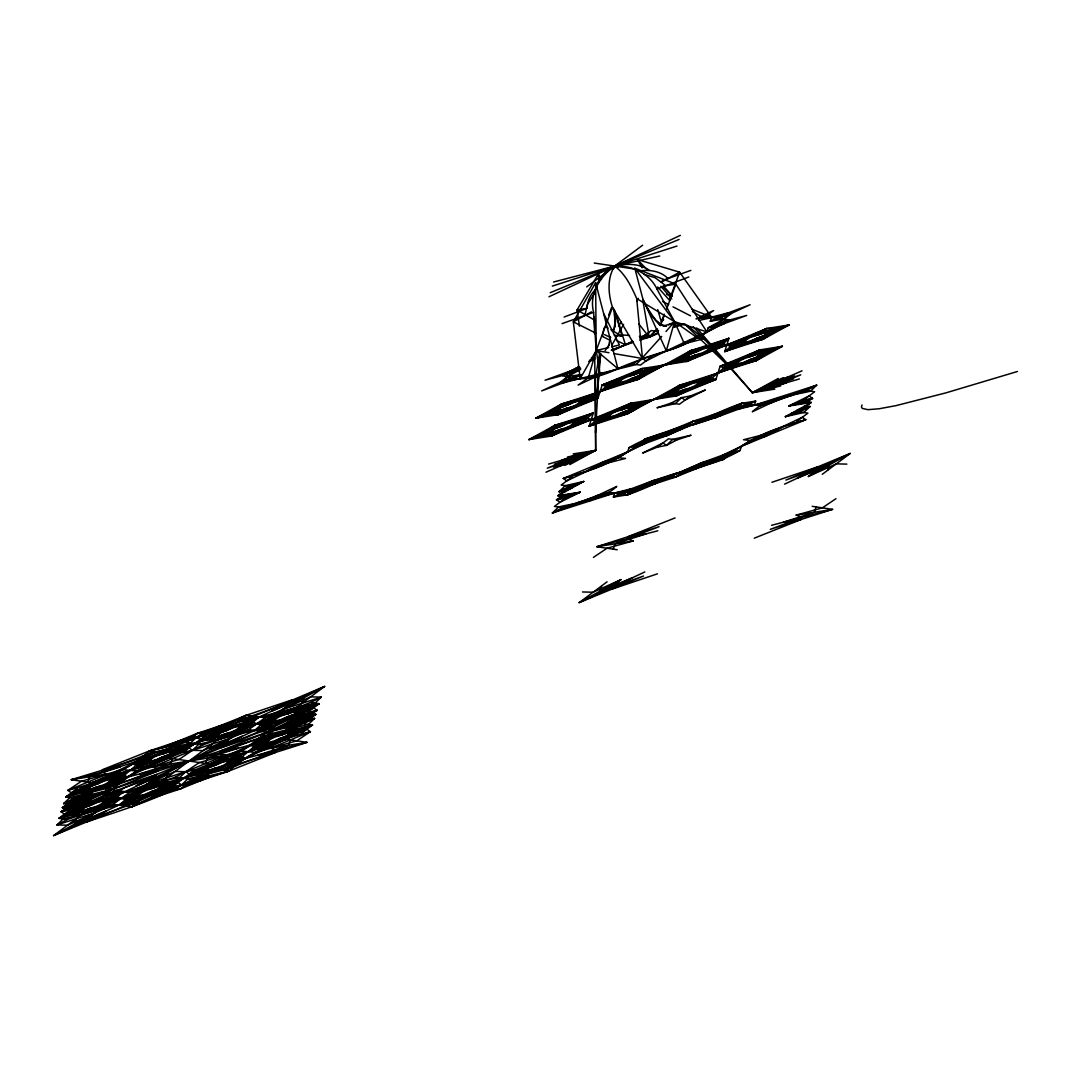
<?xml version="1.0" encoding="UTF-8"?>
<svg xmlns="http://www.w3.org/2000/svg" width="1071" height="1071" viewBox="0 0 1071 1071"><rect width="100%" height="100%" fill="white"/><g stroke="black" fill="none" stroke-linecap="round" stroke-linejoin="round"><path stroke-width="1.5" d="M595.503 432.831L599.787 355.773M587.149 308.314C587.229 300.549 591.098 293.186 596.949 288.193M599.907 354.247L596.667 398.827L600.791 353.524M584.886 315.476L587.403 304.432L593.936 294.056M594.967 380.325L599.747 352.587M602.558 336.254L603.964 328.101M608.582 346.134L610.497 336.977M675.158 322.143L673.846 326.976L684.931 324.085M553.613 282.008L614.647 266.077C631.609 265.113 649.441 273.252 656.978 289.036L674.529 321.675L666.309 350.86L646.014 360.94L642.493 358.504L612.478 307.431C608.261 294.083 606.882 278.433 614.647 266.077L659.749 255.996M612.478 307.431L596.199 350.498L588.3 377.782L578.086 385.132L600.202 374.676L596.199 350.498L593.615 312.357C588.769 294.137 600.162 276.251 614.647 266.077C626.214 263.479 639.467 263.212 649.521 270.401M862.035 404.958L861.459 406.953L862.249 408.399L867.965 409.671L879.157 408.761L895.838 405.668L945.666 392.937L1017.45 371.49M76.188 818.766L74.501 824.108L106.698 810.787L85.76 822.314C121.786 809.89 159.124 799.448 191.829 779.514C229.73 765.511 268.687 755.216 307.016 742.337L286.586 739.311L279.625 740.409L216.503 762.954L150.81 793.651L119.242 804.923L63.095 818.954L56.924 824.951L67.54 825.206L111.116 805.673L131.546 790.987L175.122 771.455L185.738 771.709L194.842 769.969L241.832 751.066L274.712 726.553L254.804 730.328L198.657 744.345L192.485 750.343L178.897 759.513L137.824 771.133L122.509 769.607L81.423 781.228L67.834 790.385L71.342 792.821L150.248 755.256L154.693 751.949L149.538 750.878L102.374 769.701L120.595 766.809L89.428 776.823L87.742 782.165M74.448 814.616L82.815 810.707L83.605 808.177L98.813 801.898L107.421 800.532L117.382 796.864L103.111 801.215L102.374 799.234L91.209 805.031L75.84 810.212L83.217 809.435L74.448 814.616L90.165 808.337L100.125 806.356L102.468 803.25L117.382 796.864M302.049 703.286L303.736 697.944L271.525 711.251L292.477 699.724L246.357 715.241L204.173 732.082L196.649 737.143L190.477 743.14L150.73 753.007L101.732 771.736L109.697 775.591L150.623 765.149L152.684 766.796L192.485 750.343L202.74 744.961L238.887 732.229L254.804 730.328L275.113 720.837L260.842 725.187L275.756 718.802L278.099 715.682L288.059 713.714L303.776 707.436L295.02 712.603L302.383 711.84L287.015 717.008L275.849 722.805L275.113 720.837L115.414 796.128L67.955 808.725L62.386 807.668L92.802 797.775L84.904 804.093L84.248 806.142L59.012 818.351L67.178 819.556L113.017 804.308L131.88 806.798L181.575 784.909L200.384 777.921L228.699 771.174L275.849 752.351L257.642 755.242L288.795 745.229L290.482 739.887M205.645 763.476L207.332 758.134L238.498 748.134L220.278 751.012L309.626 715.361L317.136 710.301L313.629 707.864L270.468 728.521L253.519 734.398L124.705 787.64C103.887 800.278 77.634 802.085 59.012 818.351L89.522 810.372L153.14 786.275L161.145 781.87L217.092 740.181L248.579 729.699L267.442 732.203L314.553 718.467C294.579 728.293 273.065 735.67 251.444 740.998L126.793 781.04L115.052 783.664L73.926 798.203L65.746 796.985L77.661 793.169L88.264 793.424L93.739 794.816L62.386 807.668L70.177 801.684L88.264 793.424L88.92 791.375L96.912 786.971L106.872 785.003L109.215 781.897L124.129 775.498L109.858 779.849L109.122 777.881L97.956 783.677L82.587 788.845L89.951 788.082L81.195 793.25L96.912 786.971L96.27 789.019L62.386 807.668C102.749 803.304 139.404 783.945 179.567 777.693L185.738 771.709L199.326 762.539L240.413 750.918L255.728 752.444L296.801 740.824L310.389 731.667L306.882 729.231L227.976 766.796L223.531 770.103L228.699 771.174C251.565 750.49 281.084 739.365 310.389 731.667L270.588 748.12L268.526 746.46L227.601 756.902L219.635 753.06L268.634 734.318L308.394 724.451L314.553 718.467L308.689 718.32L221.322 747.719L242.26 736.192L210.063 749.499L211.75 744.158M81.195 793.25L89.562 789.34L90.352 786.824L105.56 780.531L114.155 779.166L124.129 775.498M131.88 806.798L139.15 801.162L136.298 801.429L131.88 806.798L162.805 791.75L181.575 784.909L187.746 778.912L227.494 769.045L276.505 750.316L270.588 748.12L307.016 742.337L245.982 758.281L214.173 770.33L180.289 788.992L149.86 798.886L157.772 792.553L158.414 790.518L151.453 791.616L140.288 797.413L139.551 795.445L125.28 799.796L140.194 793.397L142.537 790.291L152.497 788.323L168.214 782.044L159.459 787.212L166.822 786.449L151.453 791.616L150.81 793.651L180.289 788.992L211.643 776.14C193.637 770.357 176.072 781.361 159.459 787.212L207.854 769.393L199.099 774.574L214.816 768.295L224.776 766.314L227.119 763.208L242.033 756.822L227.762 761.173L227.025 759.192L215.86 764.989L200.491 770.169L207.854 769.393L195.565 774.48L195.953 773.222L209.541 764.051L268.152 736.58L272.596 733.26L267.442 732.203L271.86 726.821L271.472 726.071L254.804 730.328C272.931 712.483 299.706 709.069 321.3 697.101L310.684 696.846L267.107 716.379L246.678 731.065L203.102 750.597L192.485 750.343L183.382 752.083L136.392 770.986L103.512 795.499L139.337 789.822L175.483 777.091L185.738 771.709L225.553 755.256L152.684 766.796L158.602 768.991L109.59 787.721L69.843 797.587L63.671 803.585L69.535 803.732L156.915 774.333L135.963 785.86L168.174 772.552L166.487 777.894M125.28 799.796L135.254 796.128L143.849 794.762L159.057 788.47L159.847 785.953L168.214 782.044M136.191 765.23L146.165 761.561L154.76 760.196L169.968 753.917L170.771 751.387L179.125 747.478L170.369 752.645L177.746 751.882L162.364 757.05L151.198 762.847L150.462 760.879L136.191 765.23L151.105 758.844L153.448 755.724L163.408 753.756L179.125 747.478M311.045 702.482L319.225 703.701L307.323 707.529L296.707 707.275L265.22 717.744L246.357 715.241C190.638 743.903 130.863 761.468 71.208 779.701L107.649 773.931L67.834 790.385C97.14 782.687 126.659 771.562 149.538 750.878C210.719 737.317 267.081 710.301 324.674 686.417L282.784 709.471L291.834 701.773L243.318 718.922L220.465 729.498L219.823 731.533L226.771 730.435L227.413 728.387L197.948 733.059L190.143 739.044L172.056 747.317L171.414 749.352L163.408 753.756L164.05 751.708L197.948 733.059L228.364 723.166C212.004 738.039 191.254 746.273 170.369 752.645L218.779 734.84L211.402 735.603L226.771 730.435L237.936 724.639L238.672 726.607L252.957 722.256L238.03 728.641L235.687 731.761L225.727 733.729L210.01 740.007L218.779 734.84L206.877 738.655L206.475 739.914L217.092 740.181L249.931 724.826L258.981 717.115L324.674 686.417L296.707 707.275L288.701 711.666L225.084 735.777C172.404 745.938 123.754 768.951 71.208 779.701L91.637 782.74L98.599 781.643L169.325 755.952L227.413 728.387L258.981 717.115L315.128 703.098L321.3 697.101L282.784 709.471L279.009 713.273L234.777 734.171L221.965 745.67C254.416 735.938 284.096 717.931 317.136 710.301L267.442 732.203L269.182 735.308C243.76 751.025 216.168 761.481 189.246 774.132L185.738 771.709L147.222 784.079L143.447 787.881L99.215 808.779L86.403 820.279L134.906 803.13L178.067 782.473L181.575 784.909L187.438 785.043L228.699 771.174L226.945 768.068L264.724 747.438L286.586 739.311L300.175 730.141L312.478 725.067L304.298 723.849M172.578 758.576L170.891 763.904L139.739 773.918L157.946 771.04L68.598 806.677L61.087 811.751L64.608 814.174L107.756 793.531L156.259 776.381L147.222 784.079L231.001 737.973L192.485 750.343L188.978 747.906L110.072 785.471L105.627 788.778L129.645 792.353L161.145 781.87L171.748 782.125L171.36 783.396L157.772 792.553L130.916 802.527L117.957 809.007L53.55 835.634L81.53 814.777L89.522 810.372L90.165 808.337L82.172 812.742L81.53 814.777L70.914 814.522L59.012 818.351L83.217 809.435L70.914 814.522L71.302 813.264L84.904 804.093M308.033 712.041L319.225 703.701L296.065 709.31L288.701 711.666L288.059 713.714L296.065 709.31L296.707 707.275L274.899 715.214L258.981 717.115L250.975 721.519L203.517 734.117L197.948 733.059L166.581 745.911L172.056 747.317L182.672 747.571L182.271 748.83L168.683 757.987L146.821 766.113L109.041 786.743L110.782 789.849L106.364 795.231L106.752 795.981L123.419 791.723L114.369 799.435L81.53 814.777L103.325 806.838L119.242 804.923L127.248 800.519L174.707 787.935L180.289 788.992L188.081 783.008L206.181 774.735L206.823 772.7L214.816 768.295L214.173 770.33L160.489 783.918L153.14 786.275L152.497 788.323L160.489 783.918L161.145 781.87L128.292 797.226L119.242 804.923L53.55 835.634L95.439 812.581L56.924 824.951L67.178 819.556M199.099 774.574L207.466 770.665L208.256 768.135L223.464 761.856L232.059 760.49L242.033 756.822M210.01 740.007L218.377 736.098L219.167 733.568L234.375 727.289L242.983 725.924L252.957 722.256M254.095 746.554L264.068 742.872L272.663 741.52L287.871 735.228L288.675 732.711L297.028 728.802L288.273 733.97L295.65 733.207L280.267 738.374L269.102 744.171L268.366 742.203L254.095 746.554L269.008 740.155L271.351 737.049L281.312 735.067L297.028 728.802M254.804 730.328L286.372 719.056L315.851 714.384L308.046 720.355L289.96 728.628L289.317 730.663L281.312 735.067L281.954 733.033L315.851 714.384L310.269 713.326L262.81 725.924L250.975 721.519L238.672 726.607L258.981 717.115L239.074 720.89L246.357 715.241L241.926 720.622L242.314 721.372L258.981 717.115M293.334 717.945L293.976 715.91L319.225 703.701L295.02 712.603L307.323 707.529L306.922 708.788L285.421 724.277L315.851 714.384L284.484 727.222L289.96 728.628L300.576 728.882L312.478 725.067L301.286 733.407M260.842 725.187L270.816 721.519L279.411 720.154L294.619 713.875L295.409 711.345L303.776 707.436M595.717 287.751C599.024 277.389 608.489 265.528 620.163 265.983M544.363 435.857L552.73 431.948L553.52 429.431L568.728 423.139L577.323 421.787L587.296 418.118L573.025 422.469L572.289 420.488L561.124 426.285L545.755 431.466L553.118 430.689L544.363 435.857L560.079 429.591L570.04 427.61L572.383 424.504L587.296 418.118M551.11 414.504L559.464 410.595L560.267 408.064L575.475 401.786L584.07 400.42L594.044 396.752L579.772 401.103L579.036 399.135L567.871 404.932L552.489 410.099L559.865 409.323L551.11 414.504L566.827 408.225L576.787 406.244L579.13 403.138L594.044 396.752M580 367.38L567.55 376.657L563.118 382.026L563.507 382.775L580.174 378.532L581.459 374.448M595.181 421.037L605.155 417.369L613.763 416.003L628.972 409.724L629.761 407.208L638.129 403.298L629.36 408.466L636.736 407.69L621.367 412.87L610.202 418.667L609.466 416.686L595.181 421.037L610.109 414.651L612.451 411.545L622.412 409.564L638.129 403.298M606.106 386.484L616.079 382.816L624.674 381.45L639.882 375.158L640.672 372.641L649.039 368.732L640.284 373.899L647.647 373.136L632.278 378.304L621.113 384.101L620.377 382.133L606.106 386.484L621.019 380.085L623.362 376.979L633.322 374.997L649.039 368.732M601.755 585.783L600.068 591.125L632.278 577.818L611.327 589.345L657.447 573.828M613.322 549.182L615.008 543.84L646.161 533.827L627.954 536.718L675.105 517.895M669.014 395.815L677.381 391.906L678.171 389.389L693.379 383.097L701.974 381.745L711.947 378.076L697.676 382.427L696.94 380.446L685.775 386.243L670.406 391.424L677.769 390.647L669.014 395.815L684.73 389.549L694.691 387.568L697.034 384.462L711.947 378.076M704.29 348.544L707.851 345.879L696.686 351.676L681.317 356.857L688.693 356.081L679.924 361.248L688.292 357.353L689.081 354.822L704.29 348.544L712.884 347.178L722.858 343.51L708.587 347.861L707.851 345.879L697.328 349.641L639.24 377.206L568.514 402.883L535.661 418.239L558.178 414.664L597.993 398.211L602.156 385.011L641.971 368.558L687.006 361.422L766.608 328.516L789.126 324.955L763.248 339.199L724.719 351.569L728.896 338.369L710.408 344.313M578.983 366.777L562.395 375.586C581.392 382.293 600.322 376.992 617.9 368.678C646.83 355.05 680.42 350.619 706.914 331.89L708.199 327.806L724.197 318.997L731.466 313.361L698.894 320.43M642.158 267.804L637.526 259.584L679.616 272.168L711.572 317.123L710.274 321.206L724.197 318.997L729.351 320.068L706.914 331.89L666.309 350.86L642.493 358.504L632.238 363.899L592.049 377.447L580.174 378.532L560.267 382.293L567.55 376.657L580.643 369.455M724.009 367.795L733.983 364.127L742.578 362.761L757.786 356.482L758.576 353.966L766.943 350.056L758.188 355.224L765.551 354.447L750.182 359.628L739.017 365.425L738.28 363.444L724.009 367.795L738.923 361.409L741.266 358.303L751.226 356.322L766.943 350.056M730.757 346.442L740.73 342.774L749.325 341.408L764.533 335.116L765.323 332.599L773.69 328.69L764.922 333.857L772.298 333.094L756.929 338.262L745.764 344.059L745.028 342.091L730.757 346.442L745.67 340.043L748.013 336.937L757.973 334.955L773.69 328.69M816.062 506.904L814.375 512.246L783.209 522.26L801.429 519.381L754.265 538.191M827.615 470.303L829.302 464.961L797.105 478.282L818.043 466.755L771.923 482.271M657.714 309.559L661.329 321.943L664.194 314.164M669.897 298.608L679.616 272.168L661.343 282.222M660.901 324.379L664.355 315.088M666.644 308.89L675.841 284.11L634.795 268.232L643.002 299.465L666.309 350.86C687.743 345.705 704.838 331.622 724.906 323.375L725.937 322.103L724.197 318.997L705.334 316.507L696.993 318.756M614.312 328.489L613.362 331.006L615.423 321.34L614.62 314.231L614.794 327.231L615.423 321.34L613.482 308.274M608.663 315.115L611.581 307.564M613.281 269.062L614.647 266.077L617.686 267.281M613.268 268.995L614.647 266.077L617.619 267.509M612.692 268.727L613.228 267.696M612.143 344.634L623.603 324.393M636.683 301.259L638.316 298.367M595.637 282.65L596.199 350.498L617.9 368.678L595.637 282.65L573.32 321.849L580.174 378.532L636.321 364.501L661.717 336.414M580.174 378.532L596.199 350.498L608.596 347.566M601.447 279.477L598.368 274.002L577.082 309.907L579.438 326.227M612.21 331.033L613.937 328.502M618.516 326.012L621.274 321.983M605.102 350.592L609.345 344.514M679.924 361.248L695.641 354.983L705.602 353.002L707.944 349.896L722.858 343.51M73.604 807.186L82.668 801.068M209.166 732.577L218.23 726.473M169.057 789.474L159.994 795.579M304.619 714.866L295.556 720.984M569.036 495.244L570.254 493.758L561.525 496.435M704.598 420.635L713.647 414.531M664.489 477.532L655.425 483.65M800.05 402.937L798.819 404.41L807.547 401.745M665.988 331.501L674.529 321.675L706.914 331.89L724.197 318.997L728.615 313.629L728.226 312.879L711.572 317.123L699.684 318.207M657.219 328.65L649.24 337.151L639.722 340.203M590.871 500.639L594.646 496.837L616.762 486.395C600.764 501.228 578.594 502.125 558.513 507.011L552.341 513.009L614.674 492.995L631.328 488.737L631.716 489.487L627.298 494.869L613.388 497.064L614.674 492.995L634.581 489.219L627.298 494.869L608.435 492.365L562.61 507.627L552.341 513.009L598.756 494.896L614.674 492.995L576.948 502.848M778.215 397.542L774.44 401.33L752.324 411.786C768.309 396.939 790.478 396.056 810.56 391.156L816.731 385.158L754.399 405.186L737.745 409.43L737.357 408.68L741.775 403.312L755.698 401.103L754.399 405.186L734.505 408.948L741.775 403.312L760.638 405.802L806.476 390.554L816.731 385.158L770.33 403.272L754.399 405.186L792.125 395.333M564.966 491.79L559.089 491.656L565.26 485.658L583.695 481.481L557.804 495.726L563.386 496.783L580.321 492.165L560.026 502.245L556.518 499.809L564.029 494.748M804.12 406.378L809.984 406.525L803.812 412.522L785.378 416.686L811.269 402.442L805.687 401.384L788.751 406.016L809.047 395.935L812.554 398.358L805.044 403.432M613.884 266.813L614.647 266.077C625.451 273.989 631.395 286.6 636.683 298.528L642.493 358.504L613.763 353.537M661.329 321.943L663.659 319.747M582.504 591.968L593.12 592.223L621.019 579.598L611.969 587.296L643.537 576.024L579.13 602.652L607.096 581.807M846.88 464.118L836.264 463.863L808.364 476.501L817.401 468.79L785.846 480.062L850.254 453.435L822.274 474.292M715.883 417.556L723.795 411.237L693.365 421.131L662.012 433.969L667.474 435.375L741.775 403.312C708.185 427.771 663.886 426.66 628.958 447.745L627.673 451.828C608.636 465.068 585.395 472.298 563.266 478.442L566.773 480.879L645.679 443.314L650.11 440.007L644.956 438.936C621.916 459.754 592.571 470.075 563.266 478.442L627.673 451.828L646.697 442.042L644.956 438.936L686.216 425.067L692.08 425.2L710.849 418.359L741.775 403.312C708.895 414.276 679.951 434.357 644.956 438.936L667.474 435.375L685.574 427.101L693.365 421.131L715.883 417.556L742.739 407.582L755.698 401.103L738.749 406.993L715.883 417.556L698.948 422.175L693.365 421.131L667.474 435.375L640.699 445.134L628.958 447.745L646.148 441.065L667.474 435.375M653.19 480.611L645.278 486.944L675.707 477.05L707.074 464.198L701.599 462.806L627.298 494.869C660.887 470.41 705.187 471.521 740.115 450.422L741.413 446.353C760.45 433.099 783.677 425.883 805.82 419.725L802.299 417.288L723.407 454.854L718.962 458.16L724.116 459.231C747.156 438.414 776.515 428.105 805.82 419.725L741.413 446.353L722.376 456.126L724.116 459.231L682.87 473.114L676.992 472.967L658.223 479.821L627.298 494.869C660.178 483.891 689.135 463.81 724.116 459.231L701.599 462.806L683.512 471.066L675.707 477.05L653.19 480.611L626.348 490.598L613.388 497.064L630.324 491.187L653.19 480.611L670.125 475.993L675.707 477.05L701.599 462.806L728.374 453.046L740.115 450.422L722.925 457.103L701.599 462.806M596.012 374.395L592.049 377.447L602.063 372.815M103.405 809.06L107.368 806.008L97.367 810.64M139.257 787.587L135.294 790.639L145.308 786.007M238.98 734.465L242.93 731.413L232.929 736.045M274.819 712.978L270.856 716.03L280.87 711.398M598.836 497.131L602.799 494.079L592.785 498.711M770.236 401.049L766.287 404.102L776.288 399.47M586.68 286.921L642.627 245.219M575.475 401.786L579.036 399.135M651.61 356.763L640.418 365.104L632.238 363.899M76.938 788.644L65.746 796.985L96.27 789.019L128.078 776.97L250.145 745.081L262.047 741.266L289.96 728.628M568.728 423.139L572.289 420.488M621.113 384.101L624.674 381.45M105.56 780.531L109.122 777.881M610.202 418.667L613.763 416.003M98.813 801.898L102.374 799.234M151.198 762.847L154.76 760.196M183.382 752.083L205.766 735.402M693.379 383.097L696.94 380.446M745.764 344.059L749.325 341.408M140.288 797.413L143.849 794.762M234.375 727.289L237.936 724.639M572.369 476.715L561.177 485.056L569.357 486.261L583.695 481.481L565.608 489.755L557.804 495.726L580.321 492.165L565.622 498.069L556.518 499.809L575.288 492.955M690.661 395.895L679.469 404.236L671.289 403.017L656.951 407.797L675.373 403.62L681.544 397.636L690.661 395.895L705.361 389.978L685.065 400.059L681.544 397.636L671.289 403.017M157.772 792.553L172.471 786.65L194.842 769.969M739.017 365.425L742.578 362.761M565.622 498.069L554.43 506.409L562.61 507.627M223.464 761.856L227.025 759.192M275.849 722.805L279.411 720.154M657.366 447.129L668.558 438.789L676.725 440.007L691.076 435.228L672.642 439.405L666.47 445.389L657.366 447.129L642.667 453.046L662.962 442.966L666.47 445.389L676.725 440.007M269.102 744.171L272.663 741.52M791.174 413.5L809.984 406.525L799.729 411.907L785.378 416.686L803.478 408.426L811.269 402.442L788.751 406.016L803.451 400.099L814.643 391.758L806.476 390.554M796.704 421.465L807.895 413.125L799.729 411.907M589.586 360.351L593.147 357.794M593.414 557.402L607.003 548.245L633.215 540.949L627.298 538.753L659.107 526.704L596.788 546.732L617.217 549.758M835.969 498.684L822.381 507.841L796.155 515.138L802.072 517.333L770.263 529.382L832.595 509.368L812.166 506.329M589.104 361.208L594.793 357.794M246.357 715.241L215.432 730.288L196.649 737.143L190.785 736.995L149.538 750.878L151.279 753.984L113.499 774.614L91.637 782.74L78.049 791.897L65.746 796.985L98.599 781.643L97.956 783.677L90.995 784.775L91.637 782.74C113.071 779.688 131.211 769.688 150.462 760.879L109.858 779.849L122.161 774.761L128.078 776.97L116.177 780.786L88.264 793.424M567.563 461.561L559.718 466.18L575.06 460.369M780.451 381.463L788.296 376.845L772.954 382.655M668.732 324.915L674.529 321.675L697.167 337.726L704.825 338.49L684.356 343.711L674.529 321.675L634.795 268.232M591.473 311.848L573.32 321.849L595.637 333.041M559.464 410.595L574.176 405.869L584.07 400.42M616.079 382.816L625.959 377.367L640.672 372.641M552.73 431.948L567.443 427.222L577.323 421.787M688.292 357.353L703.004 352.613L710.06 348.731M605.155 417.369L615.049 411.933L629.761 407.208M740.73 342.774L750.61 337.325L765.323 332.599M677.381 391.906L692.094 387.18L701.974 381.745M733.983 364.127L743.863 358.691L758.576 353.966M587.069 470.798L603.067 461.989L617.927 457.665L625.584 458.428L605.128 463.649L603.067 461.989M89.562 789.34L104.275 784.615L114.155 779.166M146.165 761.561L156.058 756.113L170.771 751.387M766.006 436.178L763.958 434.531L743.488 439.753L751.146 440.516L766.006 436.178L782.004 427.369M82.815 810.707L97.528 805.981L107.421 800.532M218.377 736.098L233.09 731.373L242.983 725.924M135.254 796.128L145.134 790.679L159.847 785.953M270.816 721.519L280.696 716.071L295.409 711.345M207.466 770.665L222.179 765.926L232.059 760.49M264.068 742.872L273.962 737.437L288.675 732.711M621.019 579.598L579.13 602.652L644.822 571.954M808.364 476.501L850.254 453.435L784.561 484.146M658.036 332.532L649.24 337.151L640.137 338.891L651.329 330.551L657.862 331.515M577.912 484.668L559.089 491.656L569.357 486.261M70.191 810.011L61.087 811.751L79.856 804.897L110.782 789.849L63.671 803.585L73.926 798.203M580.027 375.171L568.5 380.928L541.658 390.902L564.524 380.339L579.92 374.984M632.68 341.194L612.652 350.766M639.936 337.593L645.733 334.714L649.24 337.151L658.464 333.335M220.465 729.498L200.17 739.579L196.649 737.143L177.84 744.131L149.538 750.878M564.752 465.39L595.677 450.342L595.476 373.672M783.262 377.635L752.337 392.682L693.285 326.789M578.835 366.603L565.796 373.551L567.55 376.657L579.92 374.689M695.963 318.89L713.647 310.523L703.433 317.873L692.402 311.527M572.851 377.434L563.118 382.026L574.873 377.742M718.895 318.207L728.615 313.629L716.874 317.913M747.076 404.102L737.357 408.68L749.098 404.396M621.997 494.079L631.716 489.487L619.975 493.771M251.658 716.03L241.926 720.622L253.68 716.338M116.083 790.639L106.364 795.231L118.118 790.933M262.141 731.413L271.86 726.821L260.119 731.105M126.579 806.021L136.298 801.429L135.91 800.68L119.242 804.923L139.551 795.445L127.248 800.519L115.414 796.128L103.111 801.215L123.419 791.723M548.954 296.774L680.353 235.366M589.09 361.77L594.78 359.12M172.056 747.317L139.203 762.659L121.117 778.068L116.177 780.786L109.215 781.897L121.117 778.068L128.078 776.97M206.181 774.735L239.02 759.393L257.107 743.984L262.047 741.266L269.008 740.155L257.107 743.984L250.145 745.081L256.063 747.277L286.586 739.311L287.229 737.276L312.478 725.067L281.954 733.033L250.145 745.081M545.982 472.231L595.677 450.342L594.7 353.658M802.032 370.794L752.337 392.682L696.793 328.047M61.087 811.751L110.782 789.849L82.48 796.61L63.671 803.585M688.171 425.107L663.833 434.438M563.011 491.75L572.115 487.854L571.633 486.997M806.075 406.431L796.958 410.313L797.44 411.184M680.915 473.061L705.24 463.73M192.74 737.049L168.401 746.38M67.58 803.678L91.919 794.361M310.644 718.36L286.305 727.691M185.484 785.003L209.822 775.672M550.24 292.691L679.068 239.449M559.089 491.656L583.695 481.481M785.378 416.686L809.984 406.525M632.787 341.836L611.474 350.324M553.493 467.17L595.677 450.342L573.159 453.903L578.635 455.309L547.281 468.161L577.697 458.268L569.799 464.586L595.677 450.342L567.376 457.089M794.521 375.854L752.337 392.682L774.855 389.121L769.38 387.715L800.747 374.863L770.317 384.757L778.229 378.438L752.337 392.682L780.639 385.935M579.25 369.522L566.358 374.529L545.032 380.218L571.807 370.459L580.616 368.504M564.136 317.029L586.854 308.421M656.978 289.036L688.787 276.987M721.158 413.339L697.087 421.827M647.915 484.828L671.986 476.341M225.74 725.281L201.669 733.769M288.059 722.162L312.13 713.674M90.165 799.876L66.094 808.364M152.497 796.77L176.568 788.283M611.38 350.016L633.376 342.238M577.577 369.174L565.796 373.551L574.806 371.249M714.17 326.481L725.937 322.103L716.941 324.406M634.929 446.42L646.697 442.042L637.7 444.345M734.144 451.761L722.376 456.126L731.373 453.823M139.498 758.348L151.279 753.984L142.282 756.287M120.822 782.379L109.041 786.743L118.051 784.441M257.415 739.673L269.182 735.308L260.186 737.611M314.553 718.467L295.743 725.442L267.442 732.203L298.367 717.155L317.136 710.301M238.726 763.69L226.945 768.068L235.955 765.765M681.638 324.138L673.846 326.976L682.963 323.884M793.785 405.213L812.554 398.358L803.451 400.099M124.544 805.713L136.298 801.429L119.242 804.923M662.226 280.615L690.875 270.387M562.061 323.629L593.615 312.357M710.863 344.808L728.896 338.369C717.704 350.418 701.13 354.099 687.006 361.422C670.54 359.642 655.345 368.437 640.284 373.899L688.693 356.081L676.39 361.168L676.778 359.91L690.367 350.739L707.315 345.304M576.814 454.84L561.592 460.276L568.179 459.593M771.2 388.184L786.435 382.749L779.835 383.431M793.584 378.813L752.337 392.682L799.448 378.947M554.43 464.212L595.677 450.342L548.566 464.078M552.328 286.091L676.979 246.049M788.751 406.016L812.554 398.358M556.518 499.809L580.321 492.165M132.242 763.77L144.143 759.941L151.105 758.844L139.203 762.659L132.242 763.77L138.159 765.966L168.683 757.987L209.541 764.051L216.503 762.954L215.86 764.989L208.899 766.1L209.541 764.051C230.975 761.012 249.128 750.999 268.366 742.203L227.762 761.173L240.065 756.086L245.982 758.281L234.08 762.11L227.119 763.208L239.02 759.393L245.982 758.281M228.699 771.174L181.575 784.909L172.471 786.65M670.54 323.897L663.592 325.892L660.62 324.861M683.352 342.894L692.683 340.404L689.858 339.855M604.111 462.833L613.442 460.356L610.631 459.794M764.962 435.335L755.631 437.825L758.455 438.387M108.693 774.775L118.011 772.285L115.199 771.736M151.64 765.952L142.309 768.443L145.121 769.005M226.597 756.086L235.915 753.609L233.103 753.047M269.544 747.277L260.213 749.754L263.024 750.316M681.317 356.857L689.081 354.822M764.533 335.116L772.298 333.094M639.882 375.158L647.647 373.136M552.489 410.099L560.267 408.064M757.786 356.482L765.551 354.447M670.406 391.424L678.171 389.389M545.755 431.466L553.52 429.431M628.972 409.724L636.736 407.69M657.822 530.788L596.788 546.732L633.215 540.949M771.562 525.312L832.595 509.368L796.155 515.138M211.402 735.603L219.167 733.568M294.619 713.875L302.383 711.84M169.968 753.917L177.746 751.882M82.587 788.845L90.352 786.824M287.871 735.228L295.65 733.207M200.491 770.169L208.256 768.135M75.84 810.212L83.605 808.177M159.057 788.47L166.822 786.449M611.688 346.83L619.44 344.996L603.83 313.87M658.491 330.457L655.412 331.153L649.24 337.151L639.4 336.334M663.699 286.037L675.841 284.11L706.914 331.89M586.198 308.461L577.082 309.907L595.396 320.644M639.775 270.869C649.669 269.437 660.78 271.137 668.036 278.54M672.468 429.685L679.054 429.002L679.536 429.859M696.619 468.482L690.019 469.178L689.537 468.308M294.94 722.952L301.54 722.256L302.022 723.112M177.036 741.627L183.636 740.945L184.118 741.801M201.187 780.424L194.601 781.107L194.119 780.25M83.284 799.1L76.697 799.796L76.215 798.939M621.341 334.848L629.547 335.518M591.513 357.62L594.579 357.928M666.738 294.498L671.597 295.168M594.218 263.038L635.09 269.102M748.013 336.937L750.61 337.325M703.004 352.613L705.602 353.002M741.266 358.303L743.863 358.691M623.362 376.979L625.959 377.367M692.094 387.18L694.691 387.568M574.176 405.869L576.787 406.244M612.451 411.545L615.049 411.933M567.443 427.222L570.04 427.61M278.099 715.682L280.696 716.071M233.09 731.373L235.687 731.761M271.351 737.049L273.962 737.437M186.394 742.524L202.74 744.961M153.448 755.724L156.058 756.113M222.179 765.926L224.776 766.314M175.483 777.091L191.829 779.514M104.275 784.615L106.872 785.003M142.537 790.291L145.134 790.679M97.528 805.981L100.125 806.356M614.285 335.156L622.171 336.361L614.459 310.041M596.199 350.498L608.971 352.707M643.952 274.31L655.157 277.737L665.774 285.703M660.633 324.7L666.564 326.133L663.592 325.892L655.706 320.336L652.266 316.32L660.606 325.651L655.706 320.336L646.897 307.243M692.013 309.251L711.572 317.123M604.633 334.674L610.577 337.566M616.521 340.458L625.437 344.795L615.745 313.388M601.581 336.04L610.51 340.511M662.802 301.607L668.625 304.592M672.99 306.841L690.474 315.811M605.262 326.441L608.087 328.087M610.898 329.748L622.171 336.361M636.683 298.528L674.529 321.675M686.913 325.089L704.986 339.842M684.757 324.205L728.655 366.269M637.526 259.584L646.71 269.276M663.913 287.443L671.945 295.917M663.19 285.917L672.36 296.024M657.621 287.001L669.884 300.67M660.847 286.225L671.745 298.903M638.932 324.125L649.24 337.151L643.002 301.259M643.002 299.465L651.918 317.244M598.368 274.002L598.823 282.222M594.325 316.989L594.499 333.657M78.049 791.897L77.661 793.169L89.951 788.082L78.049 791.897M91.852 802.996L91.209 805.031L84.248 806.142L91.852 802.996M162.364 757.05L161.721 759.098L168.683 757.987L169.325 755.952L162.364 757.05M217.734 738.133L217.092 740.181L225.084 735.777L225.727 733.729L217.734 738.133M280.267 738.374L279.625 740.409L287.229 737.276L280.267 738.374M287.015 717.008L286.372 719.056L293.976 715.91L287.015 717.008M300.576 728.882L300.175 730.141L288.273 733.97L300.576 728.882M541.216 434.518L540.828 435.777L528.913 439.592L554.805 425.348L593.334 412.978L589.157 426.178L627.673 413.808L679.456 385.306L756.501 360.566L782.392 346.308L759.875 349.882L720.06 366.336L715.897 379.536L676.082 395.989L631.047 403.124L551.431 436.031L528.913 439.592L554.162 427.396L593.334 412.978L584.284 420.675L551.431 436.031L540.828 435.777L553.118 430.689L528.913 439.592L559.437 431.626L630.404 405.159L676.725 393.954L715.897 379.536L709.979 377.34L705.682 378.023L679.456 385.306L665.867 394.476L641.261 404.637L629.36 408.466L677.769 390.647L665.867 394.476L665.466 395.735L676.082 395.989L708.935 380.633L727.022 365.224L731.962 362.507L759.875 349.882L770.477 350.137L782.392 346.308L749.539 361.663L678.813 387.354L628.329 411.759L589.157 426.178L598.207 418.48L603.147 415.749L631.047 403.124L641.663 403.379L641.261 404.637C627.097 418.935 605.343 416.15 589.157 426.178L609.466 416.686L597.163 421.773L585.328 417.382L581.031 418.065L554.805 425.348L541.216 434.518M547.964 413.152L547.562 414.41L535.661 418.239L561.552 403.995L638.597 379.241L690.367 350.739L720.89 342.774L728.896 338.369L708.587 347.861L720.89 342.774L732.725 347.165L737.022 346.495L763.248 339.199L776.836 330.042L789.126 324.955L758.616 332.92L687.649 359.387L633.965 372.962L602.156 385.011L608.074 387.207L612.371 386.537L638.597 379.241L652.185 370.084L652.574 368.812L641.971 368.558L609.118 383.913L591.031 399.322L586.091 402.04L558.178 414.664L547.562 414.41L559.865 409.323L535.661 418.239L558.821 412.63L597.993 398.211L592.076 396.016L587.778 396.698L561.552 403.995L547.964 413.152M552.087 433.996L551.431 436.031L559.437 431.626L560.079 429.591L552.087 433.996M554.805 425.348L554.162 427.396L561.124 426.285L561.766 424.25L554.805 425.348M558.821 412.63L558.178 414.664L566.184 410.273L566.827 408.225L558.821 412.63M561.552 403.995L560.909 406.029L567.871 404.932L568.514 402.883L561.552 403.995M621.367 412.87L620.725 414.905L627.673 413.808L628.329 411.759L621.367 412.87M623.054 407.529L622.412 409.564L630.404 405.159L631.047 403.124L623.054 407.529M632.278 378.304L631.636 380.339L638.597 379.241L639.24 377.206L632.278 378.304M633.965 372.962L633.322 374.997L641.315 370.606L641.971 368.558L633.965 372.962M676.725 393.954L676.082 395.989L684.088 391.584L684.73 389.549L676.725 393.954M679.456 385.306L678.813 387.354L685.775 386.243L686.417 384.208L679.456 385.306M687.649 359.387L687.006 361.422L694.999 357.018L695.641 354.983L687.649 359.387M690.367 350.739L689.724 352.787L696.686 351.676L697.328 349.641L690.367 350.739M750.182 359.628L749.539 361.663L756.501 360.566L770.089 351.395L782.392 346.308L759.219 351.917L720.06 366.336L725.977 368.531L730.275 367.848L756.501 360.566L757.143 358.517L750.182 359.628M751.869 354.287L751.226 356.322L759.219 351.917L759.875 349.882L751.869 354.287M756.929 338.262L756.287 340.297L724.719 351.569L733.769 343.871L738.709 341.154L766.608 328.516L777.225 328.77L789.126 324.955L756.287 340.297L763.248 339.199L763.891 337.164L756.929 338.262M758.616 332.92L757.973 334.955L765.966 330.564L766.608 328.516L758.616 332.92M770.477 350.137L770.089 351.395L758.188 355.224L770.477 350.137M777.225 328.77L776.836 330.042L764.922 333.857L777.225 328.77M587.778 396.698L579.772 401.103L620.377 382.133L612.371 386.537L587.778 396.698M581.031 418.065L573.025 422.469L593.334 412.978L581.031 418.065M732.725 347.165L724.719 351.569L745.028 342.091L732.725 347.165M705.682 378.023L697.676 382.427L738.28 363.444L730.275 367.848L705.682 378.023M723.246 314.727L710.274 321.206L727.222 315.316L750.088 304.753L723.246 314.727M725.388 321.126L708.199 327.806L719.94 325.196L746.715 315.436L725.388 321.126M719.846 346.08L707.944 349.896L714.906 348.798L738.709 341.154L745.67 340.043L733.769 343.871L719.846 346.08M614.058 381.196L602.156 385.011L609.118 383.913L621.019 380.085L614.058 381.196M591.031 399.322L579.13 403.138L586.091 402.04L597.993 398.211L591.031 399.322M731.962 362.507L720.06 366.336L727.022 365.224L738.923 361.409L731.962 362.507M584.284 420.675L572.383 424.504L579.344 423.406L603.147 415.749L610.109 414.651L598.207 418.48L584.284 420.675M708.935 380.633L697.034 384.462L703.995 383.364L715.897 379.536L708.935 380.633M249.931 724.826L238.03 728.641L244.991 727.544L268.794 719.899L275.756 718.802L263.854 722.617L249.931 724.826M114.369 799.435L102.468 803.25L109.429 802.152L133.232 794.508L140.194 793.397L128.292 797.226L114.369 799.435"/></g></svg>
